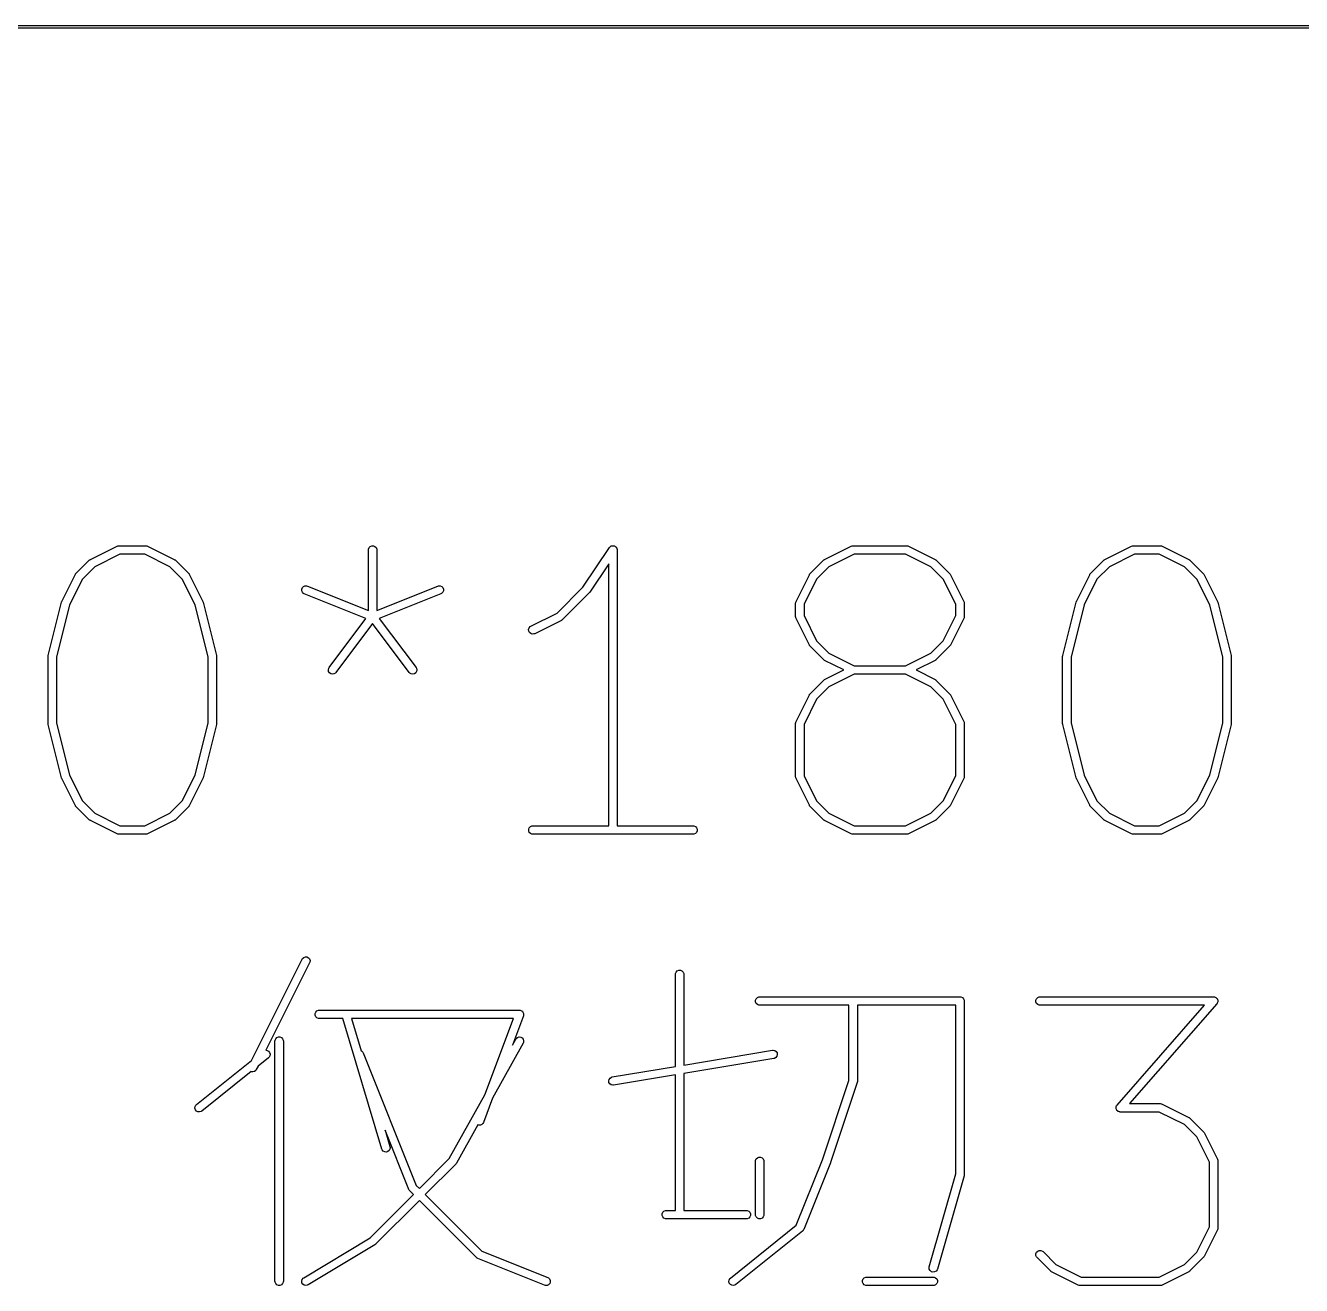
# Model space of a CAD drawing. Extents: x 24 to 204, y -176 to -24.
# Drawn here: x 62.86 to 85.62, y -176.46 to -153.97 of the extents above; entities that cross this region are included whole.
import ezdxf

# ---------------------------------------------------------------- set-up
doc = ezdxf.new("R2010")
doc.units = 0
doc.layers.add('BLACK', color=7, linetype='CONTINUOUS')

msp = doc.modelspace()

# ---------------------------------------------------------------- linework, layer by layer
at = {"layer": 'BLACK', "linetype": 'CONTINUOUS'}
for p, q in [((204, -154.025), (24, -154.025)), ((24.025, -153.975), (203.975, -153.975)), ((64.017523, -163.501588), (64.493714, -163.263493)), ((64.493714, -163.263493), (64.507445, -163.258238)), ((64.507445, -163.258238), (64.510134, -163.258046)), ((64.510134, -163.258046), (64.512623, -163.257016)), ((64.512623, -163.257016), (64.527255, -163.255575)), ((64.527255, -163.255575), (65.003445, -163.255575)), ((65.003445, -163.255575), (65.018077, -163.257016)), ((65.018077, -163.257016), (65.020566, -163.258047)), ((65.020566, -163.258047), (65.023254, -163.258238)), ((65.023254, -163.258238), (65.036986, -163.263493)), ((65.036986, -163.263493), (65.513177, -163.501588)), ((68.976064, -163.330575), (68.977505, -163.315943)), ((68.976064, -164.410273), (68.976064, -163.330575)), ((68.977505, -163.315943), (68.988704, -163.288907)), ((68.988704, -163.288907), (69.009396, -163.268215)), ((69.009396, -163.268215), (69.036432, -163.257016)), ((69.036432, -163.257016), (69.065696, -163.257016)), ((69.065696, -163.257016), (69.092732, -163.268215)), ((69.092732, -163.268215), (69.113424, -163.288907)), ((69.113424, -163.288907), (69.124623, -163.315943)), ((69.124623, -163.315943), (69.126064, -163.330575)), ((69.126064, -163.330575), (69.126064, -164.410273)), ((72.802302, -163.997079), (73.274375, -163.288973)), ((73.274375, -163.288973), (73.274408, -163.288931)), ((73.274408, -163.288931), (73.274419, -163.288907)), ((73.274419, -163.288907), (73.274474, -163.288851)), ((73.274474, -163.288851), (73.28369, -163.277597)), ((73.28369, -163.277597), (73.289862, -163.273463)), ((73.289862, -163.273463), (73.295111, -163.268215)), ((73.295111, -163.268215), (73.3019, -163.265402)), ((73.3019, -163.265402), (73.308006, -163.261314)), ((73.308006, -163.261314), (73.315286, -163.259857)), ((73.315286, -163.259857), (73.322147, -163.257016)), ((73.322147, -163.257016), (73.329495, -163.257016)), ((73.329495, -163.257016), (73.3367, -163.255575)), ((73.3367, -163.255575), (73.343984, -163.257016)), ((73.343984, -163.257016), (73.351411, -163.257016)), ((73.351411, -163.257016), (73.358199, -163.259828)), ((73.358199, -163.259828), (73.365408, -163.261254)), ((73.365408, -163.261254), (73.371586, -163.265373)), ((73.371586, -163.265373), (73.378447, -163.268215)), ((73.378447, -163.268215), (73.383642, -163.27341)), ((73.383642, -163.27341), (73.389757, -163.277487)), ((73.389757, -163.277487), (73.393888, -163.283656)), ((73.393888, -163.283656), (73.399139, -163.288907)), ((73.399139, -163.288907), (73.401951, -163.295696)), ((73.401951, -163.295696), (73.40604, -163.301802)), ((73.40604, -163.301802), (73.407496, -163.309082)), ((73.407496, -163.309082), (73.410338, -163.315943)), ((73.410338, -163.315943), (73.411763, -163.330421)), ((73.411763, -163.330421), (73.411779, -163.330497)), ((73.411779, -163.330497), (73.411773, -163.330522)), ((73.411773, -163.330522), (73.411779, -163.330575)), ((73.411779, -163.330575), (73.411779, -168.255575)), ((77.112762, -163.501588), (77.588952, -163.263493)), ((77.588952, -163.263493), (77.602684, -163.258238)), ((77.602684, -163.258238), (77.605371, -163.258047)), ((77.605371, -163.258047), (77.607861, -163.257016)), ((77.607861, -163.257016), (77.622493, -163.255575)), ((77.622493, -163.255575), (78.574874, -163.255575)), ((78.574874, -163.255575), (78.589506, -163.257016)), ((78.589506, -163.257016), (78.591995, -163.258047)), ((78.591995, -163.258047), (78.594683, -163.258238)), ((78.594683, -163.258238), (78.608415, -163.263493)), ((78.608415, -163.263493), (79.084606, -163.501588)), ((82.112762, -163.501588), (82.588953, -163.263493)), ((82.588953, -163.263493), (82.602684, -163.258238)), ((82.602684, -163.258238), (82.605373, -163.258046)), ((82.605373, -163.258046), (82.607862, -163.257016)), ((82.607862, -163.257016), (82.622494, -163.255575)), ((82.622494, -163.255575), (83.098684, -163.255575)), ((83.098684, -163.255575), (83.113316, -163.257016)), ((83.113316, -163.257016), (83.115805, -163.258047)), ((83.115805, -163.258047), (83.118493, -163.258238)), ((83.118493, -163.258238), (83.132225, -163.263493)), ((83.132225, -163.263493), (83.608416, -163.501588)), ((63.759936, -163.753732), (63.998031, -163.515637)), ((63.998031, -163.515637), (64.00378, -163.510918)), ((64.00378, -163.510918), (64.00508, -163.50942)), ((64.00508, -163.50942), (64.007339, -163.507998)), ((64.007339, -163.507998), (64.009396, -163.50631)), ((64.009396, -163.50631), (64.011223, -163.505552)), ((64.011223, -163.505552), (64.017523, -163.501588)), ((64.54496, -163.405575), (64.09549, -163.630309)), ((64.98574, -163.405575), (64.54496, -163.405575)), ((65.435209, -163.630309), (64.98574, -163.405575)), ((65.513177, -163.501588), (65.519474, -163.505552)), ((65.519474, -163.505552), (65.521304, -163.50631)), ((65.521304, -163.50631), (65.523363, -163.508)), ((65.523363, -163.508), (65.525619, -163.50942)), ((65.525619, -163.50942), (65.526916, -163.510916)), ((65.526916, -163.510916), (65.532669, -163.515637)), ((65.532669, -163.515637), (65.770764, -163.753732)), ((73.261779, -163.578283), (72.922992, -164.086463)), ((73.261779, -168.255575), (73.261779, -163.578283)), ((76.855175, -163.753732), (77.09327, -163.515637)), ((77.09327, -163.515637), (77.099019, -163.510918)), ((77.099019, -163.510918), (77.100319, -163.50942)), ((77.100319, -163.50942), (77.102578, -163.507998)), ((77.102578, -163.507998), (77.104635, -163.50631)), ((77.104635, -163.50631), (77.106462, -163.505552)), ((77.106462, -163.505552), (77.112762, -163.501588)), ((77.640198, -163.405575), (77.19073, -163.630309)), ((78.557169, -163.405575), (77.640198, -163.405575)), ((79.006638, -163.630309), (78.557169, -163.405575)), ((79.084606, -163.501588), (79.090903, -163.505552)), ((79.090903, -163.505552), (79.092733, -163.50631)), ((79.092733, -163.50631), (79.094792, -163.508)), ((79.094792, -163.508), (79.097048, -163.50942)), ((79.097048, -163.50942), (79.098345, -163.510916)), ((79.098345, -163.510916), (79.104098, -163.515637)), ((79.104098, -163.515637), (79.342193, -163.753732)), ((81.855175, -163.753732), (82.09327, -163.515637)), ((82.09327, -163.515637), (82.099019, -163.510918)), ((82.099019, -163.510918), (82.100319, -163.50942)), ((82.100319, -163.50942), (82.102578, -163.507998)), ((82.102578, -163.507998), (82.104635, -163.50631)), ((82.104635, -163.50631), (82.106462, -163.505552)), ((82.106462, -163.505552), (82.112762, -163.501588)), ((82.640199, -163.405575), (82.190729, -163.630309)), ((83.080979, -163.405575), (82.640199, -163.405575)), ((83.530448, -163.630309), (83.080979, -163.405575)), ((83.608416, -163.501588), (83.614713, -163.505552)), ((83.614713, -163.505552), (83.616543, -163.50631)), ((83.616543, -163.50631), (83.618602, -163.508)), ((83.618602, -163.508), (83.620858, -163.50942)), ((83.620858, -163.50942), (83.622155, -163.510916)), ((83.622155, -163.510916), (83.627908, -163.515637)), ((83.627908, -163.515637), (83.866003, -163.753732)), ((63.507792, -164.249415), (63.745887, -163.773224)), ((63.874608, -163.851191), (63.645638, -164.309131)), ((63.745887, -163.773224), (63.749851, -163.766926)), ((63.749851, -163.766926), (63.750609, -163.765097)), ((63.750609, -163.765097), (63.752299, -163.763037)), ((63.752299, -163.763037), (63.753719, -163.760782)), ((63.753719, -163.760782), (63.755215, -163.759484)), ((63.755215, -163.759484), (63.759936, -163.753732)), ((64.09549, -163.630309), (63.874608, -163.851191)), ((65.656091, -163.851191), (65.435209, -163.630309)), ((65.885061, -164.309131), (65.656091, -163.851191)), ((65.770764, -163.753732), (65.775482, -163.759481)), ((65.775482, -163.759481), (65.776981, -163.760781)), ((65.776981, -163.760781), (65.778402, -163.76304)), ((65.778402, -163.76304), (65.780091, -163.765097)), ((65.780091, -163.765097), (65.780848, -163.766924)), ((65.780848, -163.766924), (65.784813, -163.773224)), ((65.784813, -163.773224), (66.022908, -164.249415)), ((76.60303, -164.249415), (76.841126, -163.773224)), ((76.969846, -163.851192), (76.745112, -164.300661)), ((76.841126, -163.773224), (76.845089, -163.766927)), ((76.845089, -163.766927), (76.845848, -163.765097)), ((76.845848, -163.765097), (76.847539, -163.763035)), ((76.847539, -163.763035), (76.848959, -163.760781)), ((76.848959, -163.760781), (76.850454, -163.759484)), ((76.850454, -163.759484), (76.855175, -163.753732)), ((77.19073, -163.630309), (76.969846, -163.851192)), ((79.22752, -163.851191), (79.006638, -163.630309)), ((79.452255, -164.30066), (79.22752, -163.851191)), ((79.342193, -163.753732), (79.346911, -163.759481)), ((79.346911, -163.759481), (79.34841, -163.760781)), ((79.34841, -163.760781), (79.349831, -163.76304)), ((79.349831, -163.76304), (79.35152, -163.765097)), ((79.35152, -163.765097), (79.352277, -163.766924)), ((79.352277, -163.766924), (79.356242, -163.773224)), ((79.356242, -163.773224), (79.594337, -164.249415)), ((81.603031, -164.249415), (81.841126, -163.773224)), ((81.969847, -163.851191), (81.740877, -164.309131)), ((81.841126, -163.773224), (81.84509, -163.766926)), ((81.84509, -163.766926), (81.845848, -163.765097)), ((81.845848, -163.765097), (81.847538, -163.763037)), ((81.847538, -163.763037), (81.848958, -163.760782)), ((81.848958, -163.760782), (81.850454, -163.759484)), ((81.850454, -163.759484), (81.855175, -163.753732)), ((82.190729, -163.630309), (81.969847, -163.851191)), ((83.75133, -163.851191), (83.530448, -163.630309)), ((83.9803, -164.309131), (83.75133, -163.851191)), ((83.866003, -163.753732), (83.870721, -163.759481)), ((83.870721, -163.759481), (83.87222, -163.760781)), ((83.87222, -163.760781), (83.873641, -163.76304)), ((83.873641, -163.76304), (83.87533, -163.765097)), ((83.87533, -163.765097), (83.876087, -163.766924)), ((83.876087, -163.766924), (83.880052, -163.773224)), ((83.880052, -163.773224), (84.118147, -164.249415)), ((67.786856, -164.031126), (67.797724, -164.003955)), ((67.787213, -164.060388), (67.786856, -164.031126)), ((67.79874, -164.087285), (67.787213, -164.060388)), ((67.797724, -164.003955), (67.818163, -163.983012)), ((67.818163, -163.983012), (67.84506, -163.971485)), ((67.84506, -163.971485), (67.874322, -163.971128)), ((67.874322, -163.971128), (67.888442, -163.975224)), ((67.888442, -163.975224), (68.976064, -164.410273)), ((69.126064, -164.410273), (70.213687, -163.975224)), ((70.213687, -163.975224), (70.227807, -163.971128)), ((70.227807, -163.971128), (70.257069, -163.971485)), ((70.257069, -163.971485), (70.283966, -163.983012)), ((70.283966, -163.983012), (70.304405, -164.003955)), ((70.314916, -164.060388), (70.303389, -164.087285)), ((70.304405, -164.003955), (70.315273, -164.031126)), ((70.315273, -164.031126), (70.314916, -164.060388)), ((72.33997, -164.459411), (72.802302, -163.997079)), ((63.264017, -165.217147), (63.502113, -164.264766)), ((63.502113, -164.264766), (63.502498, -164.263686)), ((63.502498, -164.263686), (63.502537, -164.263147)), ((63.502537, -164.263147), (63.504864, -164.257065)), ((63.504864, -164.257065), (63.50706, -164.25092)), ((63.50706, -164.25092), (63.507382, -164.250484)), ((63.507382, -164.250484), (63.507792, -164.249415)), ((66.022908, -164.249415), (66.023317, -164.250484)), ((66.023317, -164.250484), (66.02364, -164.25092)), ((66.02364, -164.25092), (66.025832, -164.257056)), ((66.025832, -164.257056), (66.028163, -164.263146)), ((66.028163, -164.263146), (66.028201, -164.263686)), ((66.028201, -164.263686), (66.028587, -164.264766)), ((66.028587, -164.264766), (66.266682, -165.217147)), ((67.819683, -164.107724), (67.79874, -164.087285)), ((67.832734, -164.114496), (67.819683, -164.107724)), ((68.932346, -164.554341), (67.832734, -164.114496)), ((70.269395, -164.114496), (69.169781, -164.554341)), ((70.282446, -164.107724), (70.269395, -164.114496)), ((70.303389, -164.087285), (70.282446, -164.107724)), ((72.913621, -164.097893), (72.437431, -164.574084)), ((72.913654, -164.097852), (72.913621, -164.097893)), ((72.913676, -164.097838), (72.913654, -164.097852)), ((72.918459, -164.091996), (72.913676, -164.097838)), ((72.922948, -164.086528), (72.918459, -164.091996)), ((72.922957, -164.086505), (72.922948, -164.086528)), ((72.922992, -164.086463), (72.922957, -164.086505)), ((76.595112, -164.282956), (76.596553, -164.268324)), ((76.595112, -164.521051), (76.595112, -164.282956)), ((76.596553, -164.268324), (76.597584, -164.265834)), ((76.597584, -164.265834), (76.597775, -164.263147)), ((76.597775, -164.263147), (76.60303, -164.249415)), ((76.745112, -164.300661), (76.745112, -164.503345)), ((79.452255, -164.503346), (79.452255, -164.30066)), ((79.594337, -164.249415), (79.599592, -164.263146)), ((79.599592, -164.263146), (79.599783, -164.265835)), ((79.599783, -164.265835), (79.600814, -164.268324)), ((79.600814, -164.268324), (79.602255, -164.282956)), ((79.602255, -164.282956), (79.602255, -164.521051)), ((81.359256, -165.217147), (81.597352, -164.264766)), ((81.597352, -164.264766), (81.597737, -164.263686)), ((81.597737, -164.263686), (81.597776, -164.263147)), ((81.597776, -164.263147), (81.600103, -164.257065)), ((81.600103, -164.257065), (81.602299, -164.25092)), ((81.602299, -164.25092), (81.602621, -164.250484)), ((81.602621, -164.250484), (81.603031, -164.249415)), ((84.118147, -164.249415), (84.118556, -164.250484)), ((84.118556, -164.250484), (84.118879, -164.25092)), ((84.118879, -164.25092), (84.121071, -164.257056)), ((84.121071, -164.257056), (84.123402, -164.263146)), ((84.123402, -164.263146), (84.12344, -164.263686)), ((84.12344, -164.263686), (84.123826, -164.264766)), ((84.123826, -164.264766), (84.361921, -165.217147)), ((63.645638, -164.309131), (63.411778, -165.244571)), ((66.118921, -165.24457), (65.885061, -164.309131)), ((71.874666, -164.692064), (72.33997, -164.459411)), ((76.596553, -164.535683), (76.595112, -164.521051)), ((76.745112, -164.503345), (76.969846, -164.952814)), ((79.22752, -164.952814), (79.452255, -164.503346)), ((79.602255, -164.521051), (79.600814, -164.535683)), ((81.740877, -164.309131), (81.507017, -165.244571)), ((84.21416, -165.24457), (83.9803, -164.309131)), ((68.276779, -165.428432), (68.932346, -164.554341)), ((69.051064, -164.646051), (68.396779, -165.518432)), ((69.70535, -165.518432), (69.051064, -164.646051)), ((69.169781, -164.554341), (69.82535, -165.428432)), ((71.833796, -164.749765), (71.84305, -164.722004)), ((71.83587, -164.778955), (71.833796, -164.749765)), ((71.84305, -164.722004), (71.862223, -164.699896)), ((71.862223, -164.699896), (71.874666, -164.692064)), ((72.417939, -164.588133), (71.941748, -164.826228)), ((72.424236, -164.584168), (72.417939, -164.588133)), ((72.426066, -164.583411), (72.424236, -164.584168)), ((72.428125, -164.58172), (72.426066, -164.583411)), ((72.430381, -164.580301), (72.428125, -164.58172)), ((72.431678, -164.578804), (72.430381, -164.580301)), ((72.437431, -164.574084), (72.431678, -164.578804)), ((76.597584, -164.538172), (76.596553, -164.535683)), ((76.597775, -164.54086), (76.597584, -164.538172)), ((76.60303, -164.554592), (76.597775, -164.54086)), ((76.841126, -165.030782), (76.60303, -164.554592)), ((79.594337, -164.554592), (79.356242, -165.030782)), ((79.599592, -164.54086), (79.594337, -164.554592)), ((79.599782, -164.538172), (79.599592, -164.54086)), ((79.600814, -164.535683), (79.599782, -164.538172)), ((71.848957, -164.80513), (71.83587, -164.778955)), ((71.871065, -164.824303), (71.848957, -164.80513)), ((71.898826, -164.833557), (71.871065, -164.824303)), ((71.928016, -164.831483), (71.898826, -164.833557)), ((71.941748, -164.826228), (71.928016, -164.831483)), ((76.969846, -164.952814), (77.19073, -165.173698)), ((79.006637, -165.173698), (79.22752, -164.952814)), ((63.263641, -165.219683), (63.264017, -165.217147)), ((66.266682, -165.217147), (66.267057, -165.219684)), ((76.845087, -165.037074), (76.841126, -165.030782)), ((76.845847, -165.038909), (76.845087, -165.037074)), ((76.847542, -165.040974), (76.845847, -165.038909)), ((76.848959, -165.043225), (76.847542, -165.040974)), ((76.850452, -165.04452), (76.848959, -165.043225)), ((76.855175, -165.050274), (76.850452, -165.04452)), ((77.09327, -165.28837), (76.855175, -165.050274)), ((77.19073, -165.173698), (77.640198, -165.398432)), ((78.557169, -165.398432), (79.006637, -165.173698)), ((79.342193, -165.050274), (79.104098, -165.28837)), ((79.346911, -165.044524), (79.342193, -165.050274)), ((79.34841, -165.043225), (79.346911, -165.044524)), ((79.349831, -165.040966), (79.34841, -165.043225)), ((79.351521, -165.038908), (79.349831, -165.040966)), ((79.352278, -165.037078), (79.351521, -165.038908)), ((79.356242, -165.030782), (79.352278, -165.037078)), ((81.35888, -165.219683), (81.359256, -165.217147)), ((84.361921, -165.217147), (84.362296, -165.219684)), ((63.261778, -165.235337), (63.262029, -165.232783)), ((63.261778, -166.425813), (63.261778, -165.235337)), ((63.261867, -165.231691), (63.262676, -165.226217)), ((63.262029, -165.232783), (63.261867, -165.231691)), ((63.262676, -165.226217), (63.263219, -165.220705)), ((63.263219, -165.220705), (63.263641, -165.219683)), ((63.411778, -165.244571), (63.411778, -166.416578)), ((66.118921, -166.416579), (66.118921, -165.24457)), ((66.267057, -165.219684), (66.26748, -165.220705)), ((66.26748, -165.220705), (66.268021, -165.226207)), ((66.268021, -165.226207), (66.268833, -165.231692)), ((66.268833, -165.231692), (66.268669, -165.232787)), ((66.268669, -165.232787), (66.268921, -165.235337)), ((66.268921, -165.235337), (66.268921, -166.425813)), ((68.26189, -165.46935), (68.269153, -165.441002)), ((68.269153, -165.441002), (68.276779, -165.428432)), ((69.82535, -165.428432), (69.832976, -165.441002)), ((69.832976, -165.441002), (69.840239, -165.46935)), ((77.099019, -165.293088), (77.09327, -165.28837)), ((77.100319, -165.294587), (77.099019, -165.293088)), ((77.102578, -165.296008), (77.100319, -165.294587)), ((77.104635, -165.297697), (77.102578, -165.296008)), ((77.106462, -165.298454), (77.104635, -165.297697)), ((77.112762, -165.302419), (77.106462, -165.298454)), ((77.454788, -165.473432), (77.112762, -165.302419)), ((77.640198, -165.398432), (78.557169, -165.398432)), ((79.084606, -165.302419), (78.742579, -165.473432)), ((79.090903, -165.298454), (79.084606, -165.302419)), ((79.092733, -165.297697), (79.090903, -165.298454)), ((79.094792, -165.296006), (79.092733, -165.297697)), ((79.097048, -165.294587), (79.094792, -165.296006)), ((79.098345, -165.29309), (79.097048, -165.294587)), ((79.104098, -165.28837), (79.098345, -165.29309)), ((81.357017, -165.235337), (81.357268, -165.232783)), ((81.357017, -166.425813), (81.357017, -165.235337)), ((81.357106, -165.231691), (81.357915, -165.226217)), ((81.357268, -165.232783), (81.357106, -165.231691)), ((81.357915, -165.226217), (81.358458, -165.220705)), ((81.358458, -165.220705), (81.35888, -165.219683)), ((81.507017, -165.244571), (81.507017, -166.416578)), ((84.21416, -166.416579), (84.21416, -165.24457)), ((84.362296, -165.219684), (84.362719, -165.220705)), ((84.362719, -165.220705), (84.36326, -165.226207)), ((84.36326, -165.226207), (84.364072, -165.231692)), ((84.364072, -165.231692), (84.363908, -165.232787)), ((84.363908, -165.232787), (84.36416, -165.235337)), ((84.36416, -165.235337), (84.36416, -166.425813)), ((68.266029, -165.498319), (68.26189, -165.46935)), ((68.280938, -165.5235), (68.266029, -165.498319)), ((68.304349, -165.541058), (68.280938, -165.5235)), ((68.332697, -165.548321), (68.304349, -165.541058)), ((68.361666, -165.544182), (68.332697, -165.548321)), ((68.386847, -165.529273), (68.361666, -165.544182)), ((68.396779, -165.518432), (68.386847, -165.529273)), ((69.715282, -165.529273), (69.70535, -165.518432)), ((69.740463, -165.544182), (69.715282, -165.529273)), ((69.769431, -165.54832), (69.740463, -165.544182)), ((69.79778, -165.541058), (69.769431, -165.54832)), ((69.821191, -165.5235), (69.79778, -165.541058)), ((69.8361, -165.498319), (69.821191, -165.5235)), ((69.840239, -165.46935), (69.8361, -165.498319)), ((76.855175, -165.896589), (77.09327, -165.658494)), ((77.09327, -165.658494), (77.099019, -165.653775)), ((77.099019, -165.653775), (77.100319, -165.652277)), ((77.100319, -165.652277), (77.102578, -165.650855)), ((77.102578, -165.650855), (77.104635, -165.649167)), ((77.104635, -165.649167), (77.106462, -165.648409)), ((77.106462, -165.648409), (77.112762, -165.644445)), ((77.112762, -165.644445), (77.454788, -165.473432)), ((77.640198, -165.548432), (77.19073, -165.773166)), ((78.557169, -165.548432), (77.640198, -165.548432)), ((79.006638, -165.773166), (78.557169, -165.548432)), ((78.742579, -165.473432), (79.084606, -165.644445)), ((79.084606, -165.644445), (79.090903, -165.648409)), ((79.090903, -165.648409), (79.092733, -165.649167)), ((79.092733, -165.649167), (79.094792, -165.650857)), ((79.094792, -165.650857), (79.097048, -165.652277)), ((79.097048, -165.652277), (79.098345, -165.653773)), ((79.098345, -165.653773), (79.104098, -165.658494)), ((79.104098, -165.658494), (79.342193, -165.896589)), ((76.850454, -165.902341), (76.855175, -165.896589)), ((77.19073, -165.773166), (76.969846, -165.994049)), ((79.22752, -165.994048), (79.006638, -165.773166)), ((79.342193, -165.896589), (79.346911, -165.902338)), ((76.60303, -166.392272), (76.841126, -165.916081)), ((76.969846, -165.994049), (76.745112, -166.443518)), ((76.841126, -165.916081), (76.845089, -165.909784)), ((76.845089, -165.909784), (76.845848, -165.907954)), ((76.845848, -165.907954), (76.847539, -165.905892)), ((76.847539, -165.905892), (76.848959, -165.903638)), ((76.848959, -165.903638), (76.850454, -165.902341)), ((79.452255, -166.443517), (79.22752, -165.994048)), ((79.346911, -165.902338), (79.34841, -165.903638)), ((79.34841, -165.903638), (79.349831, -165.905897)), ((79.349831, -165.905897), (79.35152, -165.907954)), ((79.35152, -165.907954), (79.352277, -165.909781)), ((79.352277, -165.909781), (79.356242, -165.916081)), ((79.356242, -165.916081), (79.594337, -166.392272)), ((63.262029, -166.428366), (63.261778, -166.425813)), ((63.261867, -166.429459), (63.262029, -166.428366)), ((63.262676, -166.434932), (63.261867, -166.429459)), ((63.263219, -166.440445), (63.262676, -166.434932)), ((63.263641, -166.441466), (63.263219, -166.440445)), ((63.264017, -166.444003), (63.263641, -166.441466)), ((63.502113, -167.396384), (63.264017, -166.444003)), ((63.411778, -166.416578), (63.645638, -167.352017)), ((65.885061, -167.352018), (66.118921, -166.416579)), ((66.266682, -166.444003), (66.028587, -167.396384)), ((66.267057, -166.441465), (66.266682, -166.444003)), ((66.26748, -166.440445), (66.267057, -166.441465)), ((66.268021, -166.434942), (66.26748, -166.440445)), ((66.268833, -166.429458), (66.268021, -166.434942)), ((66.268921, -166.425813), (66.268669, -166.428362)), ((66.268669, -166.428362), (66.268833, -166.429458)), ((76.595112, -166.425813), (76.596553, -166.411181)), ((76.595112, -167.378194), (76.595112, -166.425813)), ((76.596553, -166.411181), (76.597584, -166.408691)), ((76.597584, -166.408691), (76.597775, -166.406004)), ((76.597775, -166.406004), (76.60303, -166.392272)), ((76.745112, -166.443518), (76.745112, -167.360488)), ((79.452255, -167.360489), (79.452255, -166.443517)), ((79.594337, -166.392272), (79.599592, -166.406003)), ((79.599592, -166.406003), (79.599783, -166.408692)), ((79.599783, -166.408692), (79.600814, -166.411181)), ((79.600814, -166.411181), (79.602255, -166.425813)), ((79.602255, -166.425813), (79.602255, -167.378194)), ((81.357268, -166.428366), (81.357017, -166.425813)), ((81.357106, -166.429459), (81.357268, -166.428366)), ((81.357915, -166.434932), (81.357106, -166.429459)), ((81.358458, -166.440445), (81.357915, -166.434932)), ((81.35888, -166.441466), (81.358458, -166.440445)), ((81.359256, -166.444003), (81.35888, -166.441466)), ((81.597352, -167.396384), (81.359256, -166.444003)), ((81.507017, -166.416578), (81.740877, -167.352017)), ((83.9803, -167.352018), (84.21416, -166.416579)), ((84.361921, -166.444003), (84.123826, -167.396384)), ((84.362296, -166.441465), (84.361921, -166.444003)), ((84.362719, -166.440445), (84.362296, -166.441465)), ((84.36326, -166.434942), (84.362719, -166.440445)), ((84.364072, -166.429458), (84.36326, -166.434942)), ((84.36416, -166.425813), (84.363908, -166.428362)), ((84.363908, -166.428362), (84.364072, -166.429458)), ((63.502498, -167.397463), (63.502113, -167.396384)), ((63.502537, -167.398003), (63.502498, -167.397463)), ((63.504864, -167.404084), (63.502537, -167.398003)), ((63.50706, -167.41023), (63.504864, -167.404084)), ((63.507382, -167.410665), (63.50706, -167.41023)), ((63.507792, -167.411735), (63.507382, -167.410665)), ((63.745887, -167.887925), (63.507792, -167.411735)), ((63.645638, -167.352017), (63.874608, -167.809957)), ((65.656091, -167.809957), (65.885061, -167.352018)), ((66.022908, -167.411735), (65.784813, -167.887925)), ((66.023317, -167.410665), (66.022908, -167.411735)), ((66.02364, -167.41023), (66.023317, -167.410665)), ((66.025835, -167.404084), (66.02364, -167.41023)), ((66.028163, -167.398003), (66.025835, -167.404084)), ((66.028201, -167.397463), (66.028163, -167.398003)), ((66.028587, -167.396384), (66.028201, -167.397463)), ((76.596553, -167.392826), (76.595112, -167.378194)), ((76.597584, -167.395315), (76.596553, -167.392826)), ((76.597775, -167.398003), (76.597584, -167.395315)), ((76.60303, -167.411735), (76.597775, -167.398003)), ((76.841126, -167.887925), (76.60303, -167.411735)), ((76.745112, -167.360488), (76.969846, -167.809957)), ((79.22752, -167.809957), (79.452255, -167.360489)), ((79.594337, -167.411735), (79.356242, -167.887925)), ((79.599592, -167.398003), (79.594337, -167.411735)), ((79.599782, -167.395315), (79.599592, -167.398003)), ((79.600814, -167.392826), (79.599782, -167.395315)), ((79.602255, -167.378194), (79.600814, -167.392826)), ((81.597737, -167.397463), (81.597352, -167.396384)), ((81.597776, -167.398003), (81.597737, -167.397463)), ((81.600103, -167.404084), (81.597776, -167.398003)), ((81.602299, -167.41023), (81.600103, -167.404084)), ((81.602621, -167.410665), (81.602299, -167.41023)), ((81.603031, -167.411735), (81.602621, -167.410665)), ((81.841126, -167.887925), (81.603031, -167.411735)), ((81.740877, -167.352017), (81.969847, -167.809957)), ((83.75133, -167.809957), (83.9803, -167.352018)), ((84.118147, -167.411735), (83.880052, -167.887925)), ((84.118556, -167.410665), (84.118147, -167.411735)), ((84.118879, -167.41023), (84.118556, -167.410665)), ((84.121074, -167.404084), (84.118879, -167.41023)), ((84.123402, -167.398003), (84.121074, -167.404084)), ((84.12344, -167.397463), (84.123402, -167.398003)), ((84.123826, -167.396384), (84.12344, -167.397463)), ((63.749848, -167.894217), (63.745887, -167.887925)), ((63.750608, -167.896052), (63.749848, -167.894217)), ((63.752303, -167.898117), (63.750608, -167.896052)), ((63.75372, -167.900368), (63.752303, -167.898117)), ((63.755213, -167.901663), (63.75372, -167.900368)), ((63.759936, -167.907417), (63.755213, -167.901663)), ((63.998031, -168.145513), (63.759936, -167.907417)), ((63.874608, -167.809957), (64.095491, -168.030841)), ((65.435208, -168.030841), (65.656091, -167.809957)), ((65.770764, -167.907417), (65.532669, -168.145513)), ((65.775482, -167.901667), (65.770764, -167.907417)), ((65.776981, -167.900368), (65.775482, -167.901667)), ((65.778402, -167.898109), (65.776981, -167.900368)), ((65.780092, -167.896051), (65.778402, -167.898109)), ((65.780849, -167.894221), (65.780092, -167.896051)), ((65.784813, -167.887925), (65.780849, -167.894221)), ((76.845087, -167.894217), (76.841126, -167.887925)), ((76.845847, -167.896052), (76.845087, -167.894217)), ((76.847542, -167.898117), (76.845847, -167.896052)), ((76.848959, -167.900368), (76.847542, -167.898117)), ((76.850452, -167.901663), (76.848959, -167.900368)), ((76.855175, -167.907417), (76.850452, -167.901663)), ((77.09327, -168.145513), (76.855175, -167.907417)), ((76.969846, -167.809957), (77.19073, -168.030841)), ((79.006637, -168.030841), (79.22752, -167.809957)), ((79.342193, -167.907417), (79.104098, -168.145513)), ((79.346911, -167.901667), (79.342193, -167.907417)), ((79.34841, -167.900368), (79.346911, -167.901667)), ((79.349831, -167.898109), (79.34841, -167.900368)), ((79.351521, -167.896051), (79.349831, -167.898109)), ((79.352278, -167.894221), (79.351521, -167.896051)), ((79.356242, -167.887925), (79.352278, -167.894221)), ((81.845087, -167.894217), (81.841126, -167.887925)), ((81.845847, -167.896052), (81.845087, -167.894217)), ((81.847542, -167.898117), (81.845847, -167.896052)), ((81.848959, -167.900368), (81.847542, -167.898117)), ((81.850452, -167.901663), (81.848959, -167.900368)), ((81.855175, -167.907417), (81.850452, -167.901663)), ((82.09327, -168.145513), (81.855175, -167.907417)), ((81.969847, -167.809957), (82.19073, -168.030841)), ((83.530447, -168.030841), (83.75133, -167.809957)), ((83.866003, -167.907417), (83.627908, -168.145513)), ((83.870721, -167.901667), (83.866003, -167.907417)), ((83.87222, -167.900368), (83.870721, -167.901667)), ((83.873641, -167.898109), (83.87222, -167.900368)), ((83.875331, -167.896051), (83.873641, -167.898109)), ((83.876088, -167.894221), (83.875331, -167.896051)), ((83.880052, -167.887925), (83.876088, -167.894221)), ((64.00378, -168.150231), (63.998031, -168.145513)), ((64.00508, -168.15173), (64.00378, -168.150231)), ((64.007339, -168.153151), (64.00508, -168.15173)), ((64.009396, -168.15484), (64.007339, -168.153151)), ((64.011223, -168.155597), (64.009396, -168.15484)), ((64.017523, -168.159562), (64.011223, -168.155597)), ((64.493714, -168.397657), (64.017523, -168.159562)), ((64.095491, -168.030841), (64.54496, -168.255575)), ((64.98574, -168.255575), (65.435208, -168.030841)), ((65.513177, -168.159562), (65.036986, -168.397657)), ((65.519474, -168.155597), (65.513177, -168.159562)), ((65.521304, -168.15484), (65.519474, -168.155597)), ((65.523363, -168.153149), (65.521304, -168.15484)), ((65.525619, -168.15173), (65.523363, -168.153149)), ((65.526916, -168.150233), (65.525619, -168.15173)), ((65.532669, -168.145513), (65.526916, -168.150233)), ((77.099019, -168.150231), (77.09327, -168.145513)), ((77.100319, -168.15173), (77.099019, -168.150231)), ((77.102578, -168.153151), (77.100319, -168.15173)), ((77.104635, -168.15484), (77.102578, -168.153151)), ((77.106462, -168.155597), (77.104635, -168.15484)), ((77.112762, -168.159562), (77.106462, -168.155597)), ((77.588952, -168.397657), (77.112762, -168.159562)), ((77.19073, -168.030841), (77.640198, -168.255575)), ((78.557169, -168.255575), (79.006637, -168.030841)), ((79.084606, -168.159562), (78.608415, -168.397657)), ((79.090903, -168.155597), (79.084606, -168.159562)), ((79.092733, -168.15484), (79.090903, -168.155597)), ((79.094792, -168.153149), (79.092733, -168.15484)), ((79.097048, -168.15173), (79.094792, -168.153149)), ((79.098345, -168.150233), (79.097048, -168.15173)), ((79.104098, -168.145513), (79.098345, -168.150233)), ((82.099019, -168.150231), (82.09327, -168.145513)), ((82.100319, -168.15173), (82.099019, -168.150231)), ((82.102578, -168.153151), (82.100319, -168.15173)), ((82.104635, -168.15484), (82.102578, -168.153151)), ((82.106462, -168.155597), (82.104635, -168.15484)), ((82.112762, -168.159562), (82.106462, -168.155597)), ((82.588953, -168.397657), (82.112762, -168.159562)), ((82.19073, -168.030841), (82.640199, -168.255575)), ((83.080979, -168.255575), (83.530447, -168.030841)), ((83.608416, -168.159562), (83.132225, -168.397657)), ((83.614713, -168.155597), (83.608416, -168.159562)), ((83.616543, -168.15484), (83.614713, -168.155597)), ((83.618602, -168.153149), (83.616543, -168.15484)), ((83.620858, -168.15173), (83.618602, -168.153149)), ((83.622155, -168.150233), (83.620858, -168.15173)), ((83.627908, -168.145513), (83.622155, -168.150233)), ((64.507445, -168.402912), (64.493714, -168.397657)), ((64.510134, -168.403103), (64.507445, -168.402912)), ((64.512623, -168.404134), (64.510134, -168.403103)), ((64.54496, -168.255575), (64.98574, -168.255575)), ((65.020566, -168.403102), (65.018077, -168.404134)), ((65.023254, -168.402912), (65.020566, -168.403102)), ((65.036986, -168.397657), (65.023254, -168.402912)), ((71.834648, -168.315943), (71.845847, -168.288907)), ((71.834648, -168.345207), (71.834648, -168.315943)), ((71.845847, -168.372243), (71.834648, -168.345207)), ((71.845847, -168.288907), (71.866539, -168.268215)), ((71.866539, -168.392935), (71.845847, -168.372243)), ((71.866539, -168.268215), (71.893575, -168.257016)), ((71.893575, -168.404134), (71.866539, -168.392935)), ((71.893575, -168.257016), (71.908207, -168.255575)), ((71.908207, -168.255575), (73.261779, -168.255575)), ((73.411779, -168.255575), (74.76535, -168.255575)), ((74.76535, -168.255575), (74.779982, -168.257016)), ((74.779982, -168.257016), (74.807018, -168.268215)), ((74.807018, -168.392935), (74.779982, -168.404134)), ((74.807018, -168.268215), (74.82771, -168.288907)), ((74.82771, -168.372243), (74.807018, -168.392935)), ((74.82771, -168.288907), (74.838909, -168.315943)), ((74.838909, -168.345207), (74.82771, -168.372243)), ((74.838909, -168.315943), (74.838909, -168.345207)), ((77.602684, -168.402912), (77.588952, -168.397657)), ((77.605371, -168.403102), (77.602684, -168.402912)), ((77.607861, -168.404134), (77.605371, -168.403102)), ((77.640198, -168.255575), (78.557169, -168.255575)), ((78.591995, -168.403102), (78.589506, -168.404134)), ((78.594683, -168.402912), (78.591995, -168.403102)), ((78.608415, -168.397657), (78.594683, -168.402912)), ((82.602684, -168.402912), (82.588953, -168.397657)), ((82.605373, -168.403103), (82.602684, -168.402912)), ((82.607862, -168.404134), (82.605373, -168.403103)), ((82.640199, -168.255575), (83.080979, -168.255575)), ((83.115805, -168.403102), (83.113316, -168.404134)), ((83.118493, -168.402912), (83.115805, -168.403102)), ((83.132225, -168.397657), (83.118493, -168.402912)), ((64.527255, -168.405575), (64.512623, -168.404134)), ((65.003445, -168.405575), (64.527255, -168.405575)), ((65.018077, -168.404134), (65.003445, -168.405575)), ((71.908207, -168.405575), (71.893575, -168.404134)), ((74.76535, -168.405575), (71.908207, -168.405575)), ((74.779982, -168.404134), (74.76535, -168.405575)), ((77.622493, -168.405575), (77.607861, -168.404134)), ((78.574874, -168.405575), (77.622493, -168.405575)), ((78.589506, -168.404134), (78.574874, -168.405575)), ((82.622494, -168.405575), (82.607862, -168.404134)), ((83.098684, -168.405575), (82.622494, -168.405575)), ((83.113316, -168.404134), (83.098684, -168.405575)), ((66.888173, -172.443131), (67.793505, -170.632468)), ((67.793505, -170.632468), (67.801338, -170.620025)), ((67.801338, -170.620025), (67.823445, -170.600851)), ((67.823445, -170.600851), (67.851206, -170.591598)), ((67.851206, -170.591598), (67.880396, -170.593672)), ((67.880396, -170.593672), (67.906571, -170.606759)), ((67.906571, -170.606759), (67.925744, -170.628867)), ((67.925744, -170.628867), (67.934998, -170.656628)), ((67.934998, -170.656628), (67.932924, -170.685818)), ((67.927669, -170.69955), (67.148016, -172.258854)), ((67.932924, -170.685818), (67.927669, -170.69955)), ((74.452253, -170.904104), (74.453694, -170.889472)), ((74.452253, -172.546918), (74.452253, -170.904104)), ((74.453694, -170.889472), (74.464893, -170.862436)), ((74.464893, -170.862436), (74.485585, -170.841744)), ((74.485585, -170.841744), (74.512621, -170.830545)), ((74.512621, -170.830545), (74.541885, -170.830545)), ((74.541885, -170.830545), (74.568921, -170.841744)), ((74.568921, -170.841744), (74.589613, -170.862436)), ((74.589613, -170.862436), (74.600812, -170.889472)), ((74.600812, -170.889472), (74.602253, -170.904104)), ((74.602253, -170.904104), (74.602253, -172.521918)), ((75.882266, -171.365663), (75.893465, -171.338627)), ((75.893465, -171.338627), (75.914157, -171.317935)), ((75.914157, -171.317935), (75.941193, -171.306736)), ((75.941193, -171.306736), (75.955825, -171.305295)), ((75.955825, -171.305295), (79.527253, -171.305295)), ((79.527253, -171.305295), (79.541885, -171.306736)), ((79.541885, -171.306736), (79.568921, -171.317935)), ((79.568921, -171.317935), (79.589613, -171.338627)), ((79.589613, -171.338627), (79.600812, -171.365663)), ((80.882265, -171.365663), (80.893464, -171.338627)), ((80.893464, -171.338627), (80.914156, -171.317935)), ((80.914156, -171.317935), (80.941192, -171.306736)), ((80.941192, -171.306736), (80.955824, -171.305295)), ((80.955824, -171.305295), (84.051062, -171.305295)), ((84.051062, -171.305295), (84.0588, -171.306057)), ((84.0588, -171.306057), (84.060768, -171.305926)), ((84.060768, -171.305926), (84.062123, -171.306384)), ((84.062123, -171.306384), (84.065694, -171.306736)), ((84.065694, -171.306736), (84.076951, -171.311399)), ((84.076951, -171.311399), (84.088489, -171.315301)), ((84.088489, -171.315301), (84.090393, -171.316966)), ((84.090393, -171.316966), (84.09273, -171.317935)), ((84.09273, -171.317935), (84.10134, -171.326545)), ((84.10134, -171.326545), (84.110513, -171.334571)), ((84.110513, -171.334571), (84.111635, -171.33684)), ((84.111635, -171.33684), (84.113422, -171.338627)), ((84.113422, -171.338627), (84.118082, -171.349877)), ((84.118082, -171.349877), (84.123485, -171.360803)), ((84.123485, -171.360803), (84.123653, -171.363326)), ((68.025123, -171.603758), (68.036322, -171.576722)), ((68.036322, -171.576722), (68.057014, -171.55603)), ((68.057014, -171.55603), (68.08405, -171.544831)), ((68.08405, -171.544831), (68.098682, -171.54339)), ((68.098682, -171.54339), (71.670111, -171.54339)), ((71.670111, -171.54339), (71.680672, -171.54443)), ((71.680672, -171.54443), (71.682239, -171.544377)), ((71.682239, -171.544377), (71.682989, -171.544658)), ((71.682989, -171.544658), (71.684743, -171.544831)), ((71.684743, -171.544831), (71.697102, -171.54995)), ((71.697102, -171.54995), (71.70964, -171.554652)), ((71.70964, -171.554652), (71.710585, -171.555535)), ((71.710585, -171.555535), (71.711779, -171.55603)), ((71.711779, -171.55603), (71.721237, -171.565488)), ((71.721237, -171.565488), (71.731022, -171.574631)), ((71.731022, -171.574631), (71.731556, -171.575807)), ((71.731556, -171.575807), (71.732471, -171.576722)), ((71.732471, -171.576722), (71.737593, -171.589087)), ((71.737593, -171.589087), (71.743131, -171.601271)), ((75.882266, -171.394927), (75.882266, -171.365663)), ((75.893465, -171.421963), (75.882266, -171.394927)), ((75.914157, -171.442655), (75.893465, -171.421963)), ((75.941193, -171.453854), (75.914157, -171.442655)), ((75.955825, -171.455295), (75.941193, -171.453854)), ((77.547491, -171.455295), (75.955825, -171.455295)), ((77.547491, -172.796696), (77.547491, -171.455295)), ((79.452253, -171.455295), (77.697491, -171.455295)), ((77.697491, -171.455295), (77.697491, -172.808866)), ((79.452253, -174.46503), (79.452253, -171.455295)), ((79.600812, -171.365663), (79.602253, -171.380295)), ((79.602253, -171.380295), (79.602253, -174.475533)), ((80.882265, -171.394927), (80.882265, -171.365663)), ((80.893464, -171.421963), (80.882265, -171.394927)), ((80.914156, -171.442655), (80.893464, -171.421963)), ((80.941192, -171.453854), (80.914156, -171.442655)), ((80.955824, -171.455295), (80.941192, -171.453854)), ((83.88578, -171.455295), (80.955824, -171.455295)), ((82.327953, -173.235669), (83.88578, -171.455295)), ((84.107505, -171.429683), (82.549678, -173.210057)), ((84.112026, -171.423358), (84.107505, -171.429683)), ((84.113422, -171.421963), (84.112026, -171.423358)), ((84.11397, -171.420639), (84.113422, -171.421963)), ((84.116056, -171.417722), (84.11397, -171.420639)), ((84.119957, -171.406184), (84.116056, -171.417722)), ((84.124621, -171.394927), (84.119957, -171.406184)), ((84.123653, -171.363326), (84.124621, -171.365663)), ((84.124621, -171.365663), (84.124621, -171.377847)), ((84.124621, -171.377847), (84.125431, -171.390001)), ((84.125431, -171.390001), (84.124621, -171.392396)), ((84.124621, -171.392396), (84.124621, -171.394927)), ((68.025123, -171.633022), (68.025123, -171.603758)), ((68.036322, -171.660058), (68.025123, -171.633022)), ((68.057014, -171.68075), (68.036322, -171.660058)), ((68.08405, -171.691949), (68.057014, -171.68075)), ((68.098682, -171.69339), (68.08405, -171.691949)), ((68.519071, -171.69339), (68.098682, -171.69339)), ((69.217321, -174.020893), (68.519071, -171.69339)), ((71.561886, -171.69339), (68.675675, -171.69339)), ((68.675675, -171.69339), (68.847949, -172.267638)), ((71.052391, -173.052041), (71.561886, -171.69339)), ((71.740336, -171.644724), (71.545316, -172.164775)), ((71.74307, -171.634469), (71.740336, -171.644724)), ((71.74367, -171.633022), (71.74307, -171.634469)), ((71.743131, -171.601271), (71.743174, -171.602562)), ((71.743174, -171.602562), (71.74367, -171.603758)), ((71.74367, -171.603758), (71.74367, -171.617146)), ((71.74367, -171.617146), (71.744124, -171.630518)), ((71.744124, -171.630518), (71.74367, -171.63222)), ((71.74367, -171.63222), (71.74367, -171.633022)), ((67.322036, -172.052912), (67.342728, -172.03222)), ((67.342728, -172.03222), (67.369764, -172.021021)), ((67.369764, -172.021021), (67.399028, -172.021021)), ((67.399028, -172.021021), (67.426064, -172.03222)), ((67.426064, -172.03222), (67.446756, -172.052912)), ((71.612915, -172.046066), (71.635834, -172.027871)), ((71.635834, -172.027871), (71.663971, -172.019832)), ((71.663971, -172.019832), (71.693044, -172.023172)), ((71.693044, -172.023172), (71.718625, -172.037384)), ((71.718625, -172.037384), (71.73682, -172.060303)), ((67.148016, -172.258854), (67.168966, -172.261183)), ((67.168966, -172.261183), (67.1946, -172.275299)), ((67.309396, -172.09458), (67.310837, -172.079948)), ((67.309396, -176.380295), (67.309396, -172.09458)), ((67.310837, -172.079948), (67.322036, -172.052912)), ((67.446756, -172.052912), (67.457955, -172.079948)), ((67.457955, -172.079948), (67.459396, -172.09458)), ((67.459396, -172.09458), (67.459396, -176.380295)), ((68.847949, -172.267638), (68.855393, -172.270828)), ((68.855393, -172.270828), (68.875832, -172.291771)), ((71.735673, -172.131003), (71.188928, -173.115143)), ((71.545316, -172.164775), (71.604549, -172.058157)), ((71.604549, -172.058157), (71.612915, -172.046066)), ((71.741519, -172.117513), (71.735673, -172.131003)), ((71.73682, -172.060303), (71.744859, -172.08844)), ((71.744859, -172.08844), (71.741519, -172.117513)), ((74.602253, -172.521918), (76.18159, -172.258696)), ((76.18159, -172.258696), (76.19626, -172.257712)), ((76.19626, -172.257712), (76.224769, -172.264314)), ((76.224769, -172.264314), (76.248582, -172.281323)), ((65.908973, -173.226492), (66.888173, -172.443131)), ((67.193153, -172.391241), (67.007603, -172.53968)), ((67.203678, -172.380976), (67.193153, -172.391241)), ((67.1946, -172.275299), (67.212881, -172.29815)), ((67.217794, -172.355341), (67.203678, -172.380976)), ((67.212881, -172.29815), (67.221026, -172.326257)), ((67.221026, -172.326257), (67.217794, -172.355341)), ((68.875832, -172.291771), (68.882604, -172.304822)), ((68.882604, -172.304822), (69.829267, -174.67148)), ((76.20625, -172.406655), (74.602253, -172.673988)), ((76.220446, -172.402829), (76.20625, -172.406655)), ((76.245273, -172.387337), (76.220446, -172.402829)), ((76.262282, -172.363525), (76.245273, -172.387337)), ((76.248582, -172.281323), (76.264073, -172.30615)), ((76.268884, -172.335016), (76.262282, -172.363525)), ((76.264073, -172.30615), (76.268884, -172.335016)), ((66.882195, -172.640007), (66.002677, -173.343622)), ((66.888397, -172.643108), (66.882195, -172.640007)), ((66.917587, -172.645182), (66.888397, -172.643108)), ((66.945348, -172.635928), (66.917587, -172.645182)), ((66.967456, -172.616755), (66.945348, -172.635928)), ((66.975288, -172.604312), (66.967456, -172.616755)), ((67.007603, -172.53968), (66.975288, -172.604312)), ((73.324447, -172.734886), (74.452253, -172.546918)), ((74.452253, -172.698988), (73.349107, -172.882846)), ((74.452253, -175.114819), (74.452253, -172.698988)), ((74.602253, -172.673988), (74.602253, -175.114819)), ((73.261813, -172.806526), (73.268415, -172.778017)), ((73.266624, -172.835392), (73.261813, -172.806526)), ((73.282116, -172.860219), (73.266624, -172.835392)), ((73.268415, -172.778017), (73.285424, -172.754205)), ((73.305928, -172.877228), (73.282116, -172.860219)), ((73.285424, -172.754205), (73.310251, -172.738713)), ((73.334437, -172.88383), (73.305928, -172.877228)), ((73.310251, -172.738713), (73.324447, -172.734886)), ((73.349107, -172.882846), (73.334437, -172.88383)), ((77.075848, -174.211623), (77.547491, -172.796696)), ((77.693642, -172.832583), (77.217452, -174.261155)), ((77.695291, -172.825329), (77.693642, -172.832583)), ((77.69605, -172.823498), (77.695291, -172.825329)), ((77.696311, -172.820843), (77.69605, -172.823498)), ((77.696902, -172.818246), (77.696311, -172.820843)), ((77.697491, -172.808866), (77.696761, -172.816271)), ((77.696761, -172.816271), (77.696902, -172.818246)), ((70.419174, -174.191832), (71.052391, -173.052041)), ((71.188928, -173.115143), (71.02605, -173.549486)), ((65.8811, -173.291476), (65.884332, -173.262392)), ((65.889245, -173.319583), (65.8811, -173.291476)), ((65.884332, -173.262392), (65.898447, -173.236758)), ((65.907526, -173.342435), (65.889245, -173.319583)), ((65.898447, -173.236758), (65.908973, -173.226492)), ((65.93316, -173.35655), (65.907526, -173.342435)), ((65.962244, -173.359782), (65.93316, -173.35655)), ((65.990351, -173.351637), (65.962244, -173.359782)), ((66.002677, -173.343622), (65.990351, -173.351637)), ((82.310027, -173.275351), (82.310837, -173.272955)), ((82.310837, -173.287504), (82.310027, -173.275351)), ((82.310837, -173.270425), (82.3155, -173.259167)), ((82.310837, -173.272955), (82.310837, -173.270425)), ((82.310837, -173.299689), (82.310837, -173.287504)), ((82.311804, -173.302025), (82.310837, -173.299689)), ((82.311973, -173.304549), (82.311804, -173.302025)), ((82.317375, -173.315474), (82.311973, -173.304549)), ((82.3155, -173.259167), (82.319402, -173.24763)), ((82.322036, -173.326725), (82.317375, -173.315474)), ((82.319402, -173.24763), (82.321487, -173.244712)), ((82.321487, -173.244712), (82.322036, -173.243389)), ((82.322036, -173.243389), (82.323431, -173.241993)), ((82.323822, -173.328511), (82.322036, -173.326725)), ((82.323431, -173.241993), (82.327953, -173.235669)), ((82.324945, -173.330781), (82.323822, -173.328511)), ((82.334117, -173.338806), (82.324945, -173.330781)), ((82.342728, -173.347417), (82.334117, -173.338806)), ((82.345064, -173.348385), (82.342728, -173.347417)), ((82.346969, -173.350051), (82.345064, -173.348385)), ((82.358506, -173.353952), (82.346969, -173.350051)), ((82.369764, -173.358616), (82.358506, -173.353952)), ((82.373334, -173.358967), (82.369764, -173.358616)), ((82.37469, -173.359426), (82.373334, -173.358967)), ((82.376657, -173.359294), (82.37469, -173.359426)), ((82.384396, -173.360057), (82.376657, -173.359294)), ((83.080976, -173.360057), (82.384396, -173.360057)), ((82.549678, -173.210057), (83.098681, -173.210057)), ((83.530445, -173.584791), (83.080976, -173.360057)), ((83.098681, -173.210057), (83.113313, -173.211498)), ((83.113313, -173.211498), (83.115802, -173.212529)), ((83.115802, -173.212529), (83.11849, -173.21272)), ((83.11849, -173.21272), (83.132222, -173.217975)), ((83.132222, -173.217975), (83.608413, -173.45607)), ((70.925028, -173.590164), (70.545197, -174.273861)), ((70.943697, -173.597165), (70.925028, -173.590164)), ((70.972944, -173.596172), (70.943697, -173.597165)), ((70.999584, -173.584063), (70.972944, -173.596172)), ((71.019563, -173.562681), (70.999584, -173.584063)), ((71.02605, -173.549486), (71.019563, -173.562681)), ((83.751327, -173.805673), (83.530445, -173.584791)), ((83.608413, -173.45607), (83.61471, -173.460034)), ((83.61471, -173.460034), (83.61654, -173.460792)), ((83.61654, -173.460792), (83.618599, -173.462482)), ((83.618599, -173.462482), (83.620855, -173.463902)), ((83.620855, -173.463902), (83.622152, -173.465398)), ((83.622152, -173.465398), (83.627905, -173.470119)), ((83.627905, -173.470119), (83.866, -173.708214)), ((69.695713, -174.741482), (69.27327, -173.685376)), ((69.27327, -173.685376), (69.360995, -173.977791)), ((83.976062, -174.255142), (83.751327, -173.805673)), ((83.866, -173.708214), (83.870718, -173.713963)), ((83.870718, -173.713963), (83.872217, -173.715263)), ((83.872217, -173.715263), (83.873638, -173.717522)), ((83.873638, -173.717522), (83.875327, -173.719579)), ((83.875327, -173.719579), (83.876084, -173.721406)), ((83.876084, -173.721406), (83.880049, -173.727706)), ((83.880049, -173.727706), (84.118144, -174.203897)), ((69.222906, -174.034494), (69.217321, -174.020893)), ((69.241401, -174.057172), (69.222906, -174.034494)), ((69.267166, -174.071046), (69.241401, -174.057172)), ((69.29628, -174.074004), (69.267166, -174.071046)), ((69.32431, -174.065595), (69.29628, -174.074004)), ((69.346988, -174.047099), (69.32431, -174.065595)), ((69.360861, -174.021334), (69.346988, -174.047099)), ((69.363819, -173.99222), (69.360861, -174.021334)), ((69.360995, -173.977791), (69.363819, -173.99222)), ((69.884396, -174.726609), (70.419174, -174.191832)), ((70.532668, -174.290471), (69.990462, -174.832675)), ((70.535527, -174.286987), (70.532668, -174.290471)), ((70.536831, -174.285952), (70.535527, -174.286987)), ((70.539272, -174.282423), (70.536831, -174.285952)), ((70.541995, -174.279106), (70.539272, -174.282423)), ((70.542632, -174.277567), (70.541995, -174.279106)), ((70.545197, -174.273861), (70.542632, -174.277567)), ((75.880825, -174.237438), (75.882266, -174.222806)), ((75.880825, -175.189819), (75.880825, -174.237438)), ((75.882266, -174.222806), (75.893465, -174.19577)), ((75.893465, -174.19577), (75.914157, -174.175078)), ((75.914157, -174.175078), (75.941193, -174.163879)), ((75.941193, -174.163879), (75.970457, -174.163879)), ((75.970457, -174.163879), (75.997493, -174.175078)), ((75.997493, -174.175078), (76.018185, -174.19577)), ((76.018185, -174.19577), (76.029384, -174.222806)), ((76.029384, -174.222806), (76.030825, -174.237438)), ((76.030825, -174.237438), (76.030825, -175.189819)), ((76.607817, -175.381701), (77.075848, -174.211623)), ((77.215937, -174.265292), (76.739746, -175.455768)), ((77.216552, -174.263169), (77.215937, -174.265292)), ((77.217452, -174.261155), (77.216552, -174.263169)), ((83.976062, -175.410209), (83.976062, -174.255142)), ((84.118144, -174.203897), (84.123399, -174.217628)), ((84.123399, -174.217628), (84.12359, -174.220317)), ((84.12359, -174.220317), (84.124621, -174.222806)), ((84.124621, -174.222806), (84.126062, -174.237438)), ((84.126062, -174.237438), (84.126062, -175.427914)), ((78.978949, -176.121596), (79.452253, -174.46503)), ((79.599367, -174.496137), (79.123177, -176.162804)), ((79.600174, -174.491703), (79.599367, -174.496137)), ((79.600812, -174.490165), (79.600174, -174.491703)), ((79.601232, -174.485897), (79.600812, -174.490165)), ((79.602002, -174.481672), (79.601232, -174.485897)), ((79.602253, -174.475533), (79.601811, -174.480015)), ((79.601811, -174.480015), (79.602002, -174.481672)), ((69.702485, -174.754533), (69.695713, -174.741482)), ((69.702811, -174.754867), (69.702485, -174.754533)), ((69.702989, -174.755296), (69.702811, -174.754867)), ((69.712316, -174.766661), (69.702989, -174.755296)), ((69.77833, -174.832675), (69.712316, -174.766661)), ((69.829267, -174.67148), (69.884396, -174.726609)), ((69.004558, -175.606447), (69.77833, -174.832675)), ((69.884396, -174.938741), (69.104096, -175.719042)), ((70.902792, -175.957137), (69.884396, -174.938741)), ((69.990462, -174.832675), (70.997972, -175.840185)), ((74.215599, -175.175187), (74.226798, -175.148151)), ((74.215599, -175.204451), (74.215599, -175.175187)), ((74.226798, -175.231487), (74.215599, -175.204451)), ((74.226798, -175.148151), (74.24749, -175.127459)), ((74.24749, -175.127459), (74.274526, -175.11626)), ((74.274526, -175.11626), (74.289158, -175.114819)), ((74.289158, -175.114819), (74.452253, -175.114819)), ((74.602253, -175.114819), (75.717729, -175.114819)), ((75.717729, -175.114819), (75.732361, -175.11626)), ((75.732361, -175.11626), (75.759397, -175.127459)), ((75.759397, -175.127459), (75.780089, -175.148151)), ((75.780089, -175.148151), (75.791288, -175.175187)), ((75.791288, -175.204451), (75.780089, -175.231487)), ((75.791288, -175.175187), (75.791288, -175.204451)), ((75.882266, -175.204451), (75.880825, -175.189819)), ((75.893465, -175.231487), (75.882266, -175.204451)), ((76.029384, -175.204451), (76.018185, -175.231487)), ((76.030825, -175.189819), (76.029384, -175.204451)), ((74.24749, -175.252179), (74.226798, -175.231487)), ((74.274526, -175.263378), (74.24749, -175.252179)), ((74.289158, -175.264819), (74.274526, -175.263378)), ((75.717729, -175.264819), (74.289158, -175.264819)), ((75.432782, -176.32173), (76.607817, -175.381701)), ((75.732361, -175.263378), (75.717729, -175.264819)), ((75.759397, -175.252179), (75.732361, -175.263378)), ((75.780089, -175.231487), (75.759397, -175.252179)), ((75.914157, -175.252179), (75.893465, -175.231487)), ((75.941193, -175.263378), (75.914157, -175.252179)), ((75.970457, -175.263378), (75.941193, -175.263378)), ((75.997493, -175.252179), (75.970457, -175.263378)), ((76.018185, -175.231487), (75.997493, -175.252179)), ((76.739746, -175.455768), (76.732974, -175.468819)), ((83.751327, -175.859677), (83.976062, -175.410209)), ((84.123399, -175.447723), (84.118144, -175.461455)), ((84.123589, -175.445035), (84.123399, -175.447723)), ((84.124621, -175.442546), (84.123589, -175.445035)), ((84.126062, -175.427914), (84.124621, -175.442546)), ((67.822, -176.315983), (69.004558, -175.606447)), ((76.716962, -175.486479), (75.526486, -176.43886)), ((76.727487, -175.476214), (76.716962, -175.486479)), ((76.729727, -175.472146), (76.727487, -175.476214)), ((76.732974, -175.468819), (76.729727, -175.472146)), ((84.118144, -175.461455), (83.880049, -175.937645)), ((69.08965, -175.730321), (67.899174, -176.444607)), ((69.091709, -175.728792), (69.08965, -175.730321)), ((69.092731, -175.728369), (69.091709, -175.728792)), ((69.097008, -175.724858), (69.092731, -175.728369)), ((69.101456, -175.721557), (69.097008, -175.724858)), ((69.102114, -175.720668), (69.101456, -175.721557)), ((69.104096, -175.719042), (69.102114, -175.720668)), ((70.997972, -175.840185), (72.174155, -176.310659)), ((80.882265, -175.889472), (80.893464, -175.862436)), ((80.882265, -175.918735), (80.882265, -175.889472)), ((80.893464, -175.862436), (80.914156, -175.841743)), ((80.914156, -175.841743), (80.941193, -175.830545)), ((80.941193, -175.830545), (80.970456, -175.830545)), ((80.970456, -175.830545), (80.997492, -175.841744)), ((80.997492, -175.841744), (81.008857, -175.851071)), ((81.008857, -175.851071), (81.238346, -176.080561)), ((83.530444, -176.080561), (83.751327, -175.859677)), ((70.914157, -175.966464), (70.902792, -175.957137)), ((70.914585, -175.966641), (70.914157, -175.966464)), ((70.91492, -175.966968), (70.914585, -175.966641)), ((70.927971, -175.97374), (70.91492, -175.966968)), ((72.118447, -176.449931), (70.927971, -175.97374)), ((78.976315, -176.136061), (78.978949, -176.121596)), ((78.979655, -176.165133), (78.976315, -176.136061)), ((80.893463, -175.945772), (80.882265, -175.918735)), ((80.902791, -175.957137), (80.893463, -175.945772)), ((81.140886, -176.195233), (80.902791, -175.957137)), ((81.238346, -176.080561), (81.687815, -176.305295)), ((83.080976, -176.305295), (83.530444, -176.080561)), ((83.866, -175.957137), (83.627905, -176.195233)), ((83.870718, -175.951387), (83.866, -175.957137)), ((83.872217, -175.950088), (83.870718, -175.951387)), ((83.873638, -175.947829), (83.872217, -175.950088)), ((83.875328, -175.945771), (83.873638, -175.947829)), ((83.876085, -175.943941), (83.875328, -175.945771)), ((83.880049, -175.937645), (83.876085, -175.943941)), ((67.785676, -176.376649), (67.792773, -176.34826)), ((67.792773, -176.34826), (67.810194, -176.324747)), ((67.810194, -176.324747), (67.822, -176.315983)), ((72.174155, -176.310659), (72.187206, -176.317431)), ((72.187206, -176.317431), (72.208149, -176.33787)), ((72.208149, -176.33787), (72.219676, -176.364767)), ((72.219676, -176.364767), (72.220033, -176.394029)), ((75.404909, -176.386714), (75.408141, -176.35763)), ((75.408141, -176.35763), (75.422256, -176.331996)), ((75.422256, -176.331996), (75.432782, -176.32173)), ((77.787028, -176.365663), (77.798227, -176.338627)), ((77.787028, -176.394927), (77.787028, -176.365663)), ((77.798227, -176.338627), (77.818919, -176.317935)), ((77.818919, -176.317935), (77.845955, -176.306736)), ((77.845955, -176.306736), (77.860587, -176.305295)), ((77.860587, -176.305295), (79.051063, -176.305295)), ((78.993867, -176.190714), (78.979655, -176.165133)), ((79.016786, -176.208909), (78.993867, -176.190714)), ((79.044924, -176.216948), (79.016786, -176.208909)), ((79.073996, -176.213608), (79.044924, -176.216948)), ((79.051063, -176.305295), (79.065695, -176.306736)), ((79.065695, -176.306736), (79.092731, -176.317935)), ((79.099577, -176.199396), (79.073996, -176.213608)), ((79.092731, -176.317935), (79.113423, -176.338627)), ((79.117772, -176.176477), (79.099577, -176.199396)), ((79.113423, -176.338627), (79.124622, -176.365663)), ((79.123177, -176.162804), (79.117772, -176.176477)), ((79.124622, -176.365663), (79.124622, -176.394927)), ((81.146635, -176.199951), (81.140886, -176.195233)), ((81.147935, -176.20145), (81.146635, -176.199951)), ((81.150194, -176.202871), (81.147935, -176.20145)), ((81.152251, -176.20456), (81.150194, -176.202871)), ((81.154078, -176.205317), (81.152251, -176.20456)), ((81.160378, -176.209282), (81.154078, -176.205317)), ((81.636569, -176.447377), (81.160378, -176.209282)), ((81.687815, -176.305295), (83.080976, -176.305295)), ((83.608413, -176.209282), (83.132222, -176.447377)), ((83.61471, -176.205317), (83.608413, -176.209282)), ((83.61654, -176.20456), (83.61471, -176.205317)), ((83.618599, -176.202869), (83.61654, -176.20456)), ((83.620855, -176.20145), (83.618599, -176.202869)), ((83.622152, -176.199953), (83.620855, -176.20145)), ((83.627905, -176.195233), (83.622152, -176.199953)), ((67.310837, -176.394927), (67.309396, -176.380295)), ((67.322036, -176.421963), (67.310837, -176.394927)), ((67.342728, -176.442655), (67.322036, -176.421963)), ((67.369764, -176.453854), (67.342728, -176.442655)), ((67.399028, -176.453854), (67.369764, -176.453854)), ((67.426064, -176.442655), (67.399028, -176.453854)), ((67.446756, -176.421963), (67.426064, -176.442655)), ((67.457955, -176.394927), (67.446756, -176.421963)), ((67.459396, -176.380295), (67.457955, -176.394927)), ((67.789983, -176.405594), (67.785676, -176.376649)), ((67.805039, -176.430688), (67.789983, -176.405594)), ((67.828552, -176.448109), (67.805039, -176.430688)), ((67.856941, -176.455206), (67.828552, -176.448109)), ((67.885886, -176.450899), (67.856941, -176.455206)), ((67.899174, -176.444607), (67.885886, -176.450899)), ((72.132567, -176.454027), (72.118447, -176.449931)), ((72.161829, -176.45367), (72.132567, -176.454027)), ((72.188726, -176.442143), (72.161829, -176.45367)), ((72.209165, -176.4212), (72.188726, -176.442143)), ((72.220033, -176.394029), (72.209165, -176.4212)), ((75.413054, -176.414821), (75.404909, -176.386714)), ((75.431335, -176.437673), (75.413054, -176.414821)), ((75.456969, -176.451788), (75.431335, -176.437673)), ((75.486053, -176.45502), (75.456969, -176.451788)), ((75.51416, -176.446875), (75.486053, -176.45502)), ((75.526486, -176.43886), (75.51416, -176.446875)), ((77.798227, -176.421963), (77.787028, -176.394927)), ((77.818919, -176.442655), (77.798227, -176.421963)), ((77.845955, -176.453854), (77.818919, -176.442655)), ((77.860587, -176.455295), (77.845955, -176.453854)), ((79.051063, -176.455295), (77.860587, -176.455295)), ((79.065695, -176.453854), (79.051063, -176.455295)), ((79.092731, -176.442655), (79.065695, -176.453854)), ((79.113423, -176.421963), (79.092731, -176.442655)), ((79.124622, -176.394927), (79.113423, -176.421963)), ((81.6503, -176.452632), (81.636569, -176.447377)), ((81.652989, -176.452823), (81.6503, -176.452632)), ((81.655478, -176.453854), (81.652989, -176.452823)), ((81.67011, -176.455295), (81.655478, -176.453854)), ((83.098681, -176.455295), (81.67011, -176.455295)), ((83.113313, -176.453854), (83.098681, -176.455295)), ((83.115802, -176.452822), (83.113313, -176.453854)), ((83.11849, -176.452632), (83.115802, -176.452822)), ((83.132222, -176.447377), (83.11849, -176.452632))]:
    msp.add_line(p, q, dxfattribs=at)

doc.saveas('drawing.dxf')
